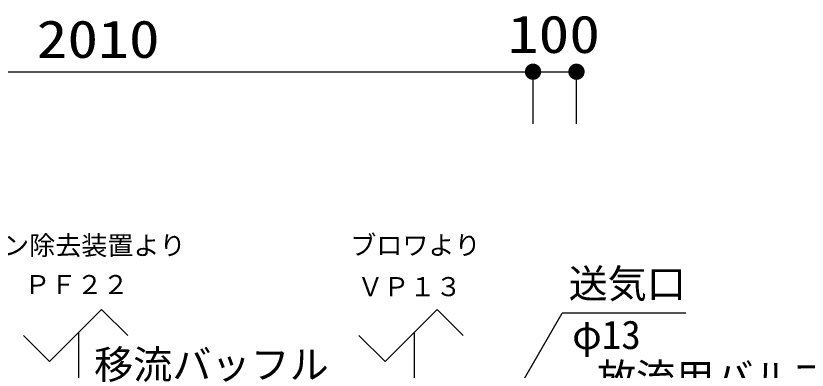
# Model space of a CAD drawing. Units: millimetres, scale not verified. Extents: x -8910 to 8910, y -6308 to 6308.
# Drawn here: x -5339 to -3518, y 1646 to 2461 of the extents above; entities that cross this region are included whole.
import ezdxf
from ezdxf.enums import TextEntityAlignment as Align

# ---------------------------------------------------------------- set-up
doc = ezdxf.new("R2010")
doc.units = ezdxf.units.MM
doc.header["$LTSCALE"] = 30
for name, color, linetype, lineweight in [('0-0_空気管', 3, 'Continuous', 25), ('0-4_00クル-フ-6寸法', 132, 'Continuous', 25), ('0-7_07', 3, 'Continuous', 25)]:
    doc.layers.add(name, color=color, linetype=linetype, lineweight=lineweight)
doc.styles.add('ＭＳ ゴシック', font='')
doc.styles.get('ＭＳ ゴシック').set_extended_font_data('MS Gothic')

msp = doc.modelspace()

# ---------------------------------------------------------------- linework, layer by layer
at = {"layer": '0-0_空気管'}
for p in [(-4414.46, 1201.47), (-3797.02, 1777.28)]:
    msp.add_line(p, (-4082.02, 1777.28), dxfattribs=at)
at = {"layer": '0-4_00クル-フ-6寸法', "color": 4}
for p, q in [((-6158.91, 2332.77), (-4148.91, 2332.77)), ((-4148.91, 2212.77), (-4148.91, 2332.77)), ((-4148.91, 2212.77), (-4148.91, 2332.77)), ((-4148.91, 2332.77), (-4048.91, 2332.77)), ((-4048.91, 2212.77), (-4048.91, 2332.77))]:
    msp.add_line(p, q, dxfattribs=at)
at = {"layer": '0-4_00クル-フ-6寸法'}
for points in [[(-4148.91, 2332.77), (-4158.96, 2348.6), (-4156.9, 2349.73)], [(-4148.91, 2332.77), (-4158.96, 2348.6), (-4156.9, 2349.73)], [(-4148.91, 2332.77), (-4156.9, 2349.73), (-4154.71, 2350.6)], [(-4148.91, 2332.77), (-4156.9, 2349.73), (-4154.71, 2350.6)], [(-4148.91, 2332.77), (-4154.71, 2350.6), (-4152.43, 2351.19)], [(-4148.91, 2332.77), (-4154.71, 2350.6), (-4152.43, 2351.19)], [(-4148.91, 2332.77), (-4152.43, 2351.19), (-4150.09, 2351.48)], [(-4148.91, 2332.77), (-4152.43, 2351.19), (-4150.09, 2351.48)], [(-4148.91, 2332.77), (-4150.09, 2351.48), (-4147.74, 2351.48)], [(-4148.91, 2332.77), (-4150.09, 2351.48), (-4147.74, 2351.48)], [(-4148.91, 2332.77), (-4147.74, 2351.48), (-4145.4, 2351.19)], [(-4148.91, 2332.77), (-4147.74, 2351.48), (-4145.4, 2351.19)], [(-4148.91, 2332.77), (-4145.4, 2351.19), (-4143.12, 2350.6)], [(-4148.91, 2332.77), (-4145.4, 2351.19), (-4143.12, 2350.6)], [(-4148.91, 2332.77), (-4143.12, 2350.6), (-4140.93, 2349.73)], [(-4148.91, 2332.77), (-4143.12, 2350.6), (-4140.93, 2349.73)], [(-4148.91, 2332.77), (-4140.93, 2349.73), (-4138.87, 2348.6)], [(-4148.91, 2332.77), (-4140.93, 2349.73), (-4138.87, 2348.6)], [(-4048.91, 2332.77), (-4058.96, 2348.6), (-4056.9, 2349.73)], [(-4048.91, 2332.77), (-4056.9, 2349.73), (-4054.71, 2350.6)], [(-4048.91, 2332.77), (-4054.71, 2350.6), (-4052.43, 2351.19)], [(-4048.91, 2332.77), (-4052.43, 2351.19), (-4050.09, 2351.48)], [(-4048.91, 2332.77), (-4050.09, 2351.48), (-4047.74, 2351.48)], [(-4048.91, 2332.77), (-4047.74, 2351.48), (-4045.4, 2351.19)], [(-4048.91, 2332.77), (-4045.4, 2351.19), (-4043.12, 2350.6)], [(-4048.91, 2332.77), (-4043.12, 2350.6), (-4040.93, 2349.73)], [(-4048.91, 2332.77), (-4040.93, 2349.73), (-4038.87, 2348.6)], [(-4148.91, 2332.77), (-4167.66, 2332.77), (-4167.51, 2335.12)], [(-4148.91, 2332.77), (-4167.66, 2332.77), (-4167.51, 2335.12)], [(-4148.91, 2332.77), (-4167.51, 2330.42), (-4167.66, 2332.77)], [(-4148.91, 2332.77), (-4167.51, 2330.42), (-4167.66, 2332.77)], [(-4148.91, 2332.77), (-4167.51, 2335.12), (-4167.07, 2337.43)], [(-4148.91, 2332.77), (-4167.51, 2335.12), (-4167.07, 2337.43)], [(-4148.91, 2332.77), (-4167.07, 2328.1), (-4167.51, 2330.42)], [(-4148.91, 2332.77), (-4167.07, 2328.1), (-4167.51, 2330.42)], [(-4148.91, 2332.77), (-4167.07, 2337.43), (-4166.35, 2339.67)], [(-4148.91, 2332.77), (-4167.07, 2337.43), (-4166.35, 2339.67)], [(-4148.91, 2332.77), (-4166.35, 2325.87), (-4167.07, 2328.1)], [(-4148.91, 2332.77), (-4166.35, 2325.87), (-4167.07, 2328.1)], [(-4148.91, 2332.77), (-4166.35, 2339.67), (-4165.34, 2341.8)], [(-4148.91, 2332.77), (-4166.35, 2339.67), (-4165.34, 2341.8)], [(-4148.91, 2332.77), (-4165.34, 2323.73), (-4166.35, 2325.87)], [(-4148.91, 2332.77), (-4165.34, 2323.73), (-4166.35, 2325.87)], [(-4148.91, 2332.77), (-4165.34, 2341.8), (-4164.08, 2343.79)], [(-4148.91, 2332.77), (-4165.34, 2341.8), (-4164.08, 2343.79)], [(-4148.91, 2332.77), (-4164.08, 2321.75), (-4165.34, 2323.73)], [(-4148.91, 2332.77), (-4164.08, 2321.75), (-4165.34, 2323.73)], [(-4148.91, 2332.77), (-4164.08, 2343.79), (-4162.58, 2345.6)], [(-4148.91, 2332.77), (-4164.08, 2343.79), (-4162.58, 2345.6)], [(-4148.91, 2332.77), (-4162.58, 2319.93), (-4164.08, 2321.75)], [(-4148.91, 2332.77), (-4162.58, 2319.93), (-4164.08, 2321.75)], [(-4148.91, 2332.77), (-4162.58, 2345.6), (-4160.86, 2347.21)], [(-4148.91, 2332.77), (-4162.58, 2345.6), (-4160.86, 2347.21)], [(-4148.91, 2332.77), (-4160.86, 2318.32), (-4162.58, 2319.93)], [(-4148.91, 2332.77), (-4160.86, 2318.32), (-4162.58, 2319.93)], [(-4148.91, 2332.77), (-4160.86, 2347.21), (-4158.96, 2348.6)], [(-4148.91, 2332.77), (-4160.86, 2347.21), (-4158.96, 2348.6)], [(-4148.91, 2332.77), (-4158.96, 2316.94), (-4160.86, 2318.32)], [(-4148.91, 2332.77), (-4158.96, 2316.94), (-4160.86, 2318.32)], [(-4148.91, 2332.77), (-4156.9, 2315.8), (-4158.96, 2316.94)], [(-4148.91, 2332.77), (-4156.9, 2315.8), (-4158.96, 2316.94)], [(-4148.91, 2332.77), (-4154.71, 2314.94), (-4156.9, 2315.8)], [(-4148.91, 2332.77), (-4154.71, 2314.94), (-4156.9, 2315.8)], [(-4148.91, 2332.77), (-4152.43, 2314.35), (-4154.71, 2314.94)], [(-4148.91, 2332.77), (-4152.43, 2314.35), (-4154.71, 2314.94)], [(-4148.91, 2332.77), (-4150.09, 2314.05), (-4152.43, 2314.35)], [(-4148.91, 2332.77), (-4150.09, 2314.05), (-4152.43, 2314.35)], [(-4148.91, 2332.77), (-4147.74, 2314.05), (-4150.09, 2314.05)], [(-4148.91, 2332.77), (-4147.74, 2314.05), (-4150.09, 2314.05)], [(-4148.91, 2332.77), (-4138.87, 2348.6), (-4136.96, 2347.21)], [(-4148.91, 2332.77), (-4138.87, 2348.6), (-4136.96, 2347.21)], [(-4148.91, 2332.77), (-4136.96, 2347.21), (-4135.24, 2345.6)], [(-4148.91, 2332.77), (-4136.96, 2347.21), (-4135.24, 2345.6)], [(-4148.91, 2332.77), (-4135.24, 2345.6), (-4133.74, 2343.79)], [(-4148.91, 2332.77), (-4135.24, 2345.6), (-4133.74, 2343.79)], [(-4148.91, 2332.77), (-4133.74, 2343.79), (-4132.48, 2341.8)], [(-4148.91, 2332.77), (-4133.74, 2343.79), (-4132.48, 2341.8)], [(-4148.91, 2332.77), (-4132.48, 2341.8), (-4131.48, 2339.67)], [(-4148.91, 2332.77), (-4132.48, 2341.8), (-4131.48, 2339.67)], [(-4148.91, 2332.77), (-4131.48, 2339.67), (-4130.75, 2337.43)], [(-4148.91, 2332.77), (-4131.48, 2339.67), (-4130.75, 2337.43)], [(-4148.91, 2332.77), (-4130.75, 2337.43), (-4130.31, 2335.12)], [(-4148.91, 2332.77), (-4130.75, 2337.43), (-4130.31, 2335.12)], [(-4148.91, 2332.77), (-4130.31, 2335.12), (-4130.16, 2332.77)], [(-4148.91, 2332.77), (-4130.31, 2335.12), (-4130.16, 2332.77)], [(-4148.91, 2332.77), (-4145.4, 2314.35), (-4147.74, 2314.05)], [(-4148.91, 2332.77), (-4143.12, 2314.94), (-4145.4, 2314.35)], [(-4148.91, 2332.77), (-4140.93, 2315.8), (-4143.12, 2314.94)], [(-4148.91, 2332.77), (-4138.87, 2316.94), (-4140.93, 2315.8)], [(-4148.91, 2332.77), (-4136.96, 2318.32), (-4138.87, 2316.94)], [(-4148.91, 2332.77), (-4135.24, 2319.93), (-4136.96, 2318.32)], [(-4148.91, 2332.77), (-4133.74, 2321.75), (-4135.24, 2319.93)], [(-4148.91, 2332.77), (-4132.48, 2323.73), (-4133.74, 2321.75)], [(-4148.91, 2332.77), (-4131.48, 2325.87), (-4132.48, 2323.73)], [(-4148.91, 2332.77), (-4130.75, 2328.1), (-4131.48, 2325.87)], [(-4148.91, 2332.77), (-4130.31, 2330.42), (-4130.75, 2328.1)], [(-4148.91, 2332.77), (-4130.16, 2332.77), (-4130.31, 2330.42)], [(-4148.91, 2332.77), (-4145.4, 2314.35), (-4147.74, 2314.05)], [(-4148.91, 2332.77), (-4143.12, 2314.94), (-4145.4, 2314.35)], [(-4148.91, 2332.77), (-4140.93, 2315.8), (-4143.12, 2314.94)], [(-4148.91, 2332.77), (-4138.87, 2316.94), (-4140.93, 2315.8)], [(-4148.91, 2332.77), (-4136.96, 2318.32), (-4138.87, 2316.94)], [(-4148.91, 2332.77), (-4135.24, 2319.93), (-4136.96, 2318.32)], [(-4148.91, 2332.77), (-4133.74, 2321.75), (-4135.24, 2319.93)], [(-4148.91, 2332.77), (-4132.48, 2323.73), (-4133.74, 2321.75)], [(-4148.91, 2332.77), (-4131.48, 2325.87), (-4132.48, 2323.73)], [(-4148.91, 2332.77), (-4130.75, 2328.1), (-4131.48, 2325.87)], [(-4148.91, 2332.77), (-4130.31, 2330.42), (-4130.75, 2328.1)], [(-4148.91, 2332.77), (-4130.16, 2332.77), (-4130.31, 2330.42)], [(-4048.91, 2332.77), (-4067.66, 2332.77), (-4067.51, 2335.12)], [(-4048.91, 2332.77), (-4067.51, 2330.42), (-4067.66, 2332.77)], [(-4048.91, 2332.77), (-4067.51, 2335.12), (-4067.07, 2337.43)], [(-4048.91, 2332.77), (-4067.07, 2328.1), (-4067.51, 2330.42)], [(-4048.91, 2332.77), (-4067.07, 2337.43), (-4066.35, 2339.67)], [(-4048.91, 2332.77), (-4066.35, 2325.87), (-4067.07, 2328.1)], [(-4048.91, 2332.77), (-4066.35, 2339.67), (-4065.34, 2341.8)], [(-4048.91, 2332.77), (-4065.34, 2323.73), (-4066.35, 2325.87)], [(-4048.91, 2332.77), (-4065.34, 2341.8), (-4064.08, 2343.79)], [(-4048.91, 2332.77), (-4064.08, 2321.75), (-4065.34, 2323.73)], [(-4048.91, 2332.77), (-4064.08, 2343.79), (-4062.58, 2345.6)], [(-4048.91, 2332.77), (-4062.58, 2319.93), (-4064.08, 2321.75)], [(-4048.91, 2332.77), (-4062.58, 2345.6), (-4060.86, 2347.21)], [(-4048.91, 2332.77), (-4060.86, 2318.32), (-4062.58, 2319.93)], [(-4048.91, 2332.77), (-4060.86, 2347.21), (-4058.96, 2348.6)], [(-4048.91, 2332.77), (-4058.96, 2316.94), (-4060.86, 2318.32)], [(-4048.91, 2332.77), (-4056.9, 2315.8), (-4058.96, 2316.94)], [(-4048.91, 2332.77), (-4054.71, 2314.94), (-4056.9, 2315.8)], [(-4048.91, 2332.77), (-4052.43, 2314.35), (-4054.71, 2314.94)], [(-4048.91, 2332.77), (-4050.09, 2314.05), (-4052.43, 2314.35)], [(-4048.91, 2332.77), (-4047.74, 2314.05), (-4050.09, 2314.05)], [(-4048.91, 2332.77), (-4038.87, 2348.6), (-4036.96, 2347.21)], [(-4048.91, 2332.77), (-4036.96, 2347.21), (-4035.24, 2345.6)], [(-4048.91, 2332.77), (-4035.24, 2345.6), (-4033.74, 2343.79)], [(-4048.91, 2332.77), (-4033.74, 2343.79), (-4032.48, 2341.8)], [(-4048.91, 2332.77), (-4032.48, 2341.8), (-4031.48, 2339.67)], [(-4048.91, 2332.77), (-4031.48, 2339.67), (-4030.75, 2337.43)], [(-4048.91, 2332.77), (-4030.75, 2337.43), (-4030.31, 2335.12)], [(-4048.91, 2332.77), (-4030.31, 2335.12), (-4030.16, 2332.77)], [(-4048.91, 2332.77), (-4045.4, 2314.35), (-4047.74, 2314.05)], [(-4048.91, 2332.77), (-4043.12, 2314.94), (-4045.4, 2314.35)], [(-4048.91, 2332.77), (-4040.93, 2315.8), (-4043.12, 2314.94)], [(-4048.91, 2332.77), (-4038.87, 2316.94), (-4040.93, 2315.8)], [(-4048.91, 2332.77), (-4036.96, 2318.32), (-4038.87, 2316.94)], [(-4048.91, 2332.77), (-4035.24, 2319.93), (-4036.96, 2318.32)], [(-4048.91, 2332.77), (-4033.74, 2321.75), (-4035.24, 2319.93)], [(-4048.91, 2332.77), (-4032.48, 2323.73), (-4033.74, 2321.75)], [(-4048.91, 2332.77), (-4031.48, 2325.87), (-4032.48, 2323.73)], [(-4048.91, 2332.77), (-4030.75, 2328.1), (-4031.48, 2325.87)], [(-4048.91, 2332.77), (-4030.31, 2330.42), (-4030.75, 2328.1)], [(-4048.91, 2332.77), (-4030.16, 2332.77), (-4030.31, 2330.42)]]:
    msp.add_solid(points, dxfattribs=at)
at = {"layer": '0-7_07', "color": 7}
for p, q in [((-5141.49, 1785.59), (-5261.49, 1665.59)), ((-5081.49, 1725.59), (-5141.49, 1785.59)), ((-4369.5, 1785.59), (-4489.5, 1665.59)), ((-4309.5, 1725.59), (-4369.5, 1785.59)), ((-5261.49, 1665.59), (-5321.49, 1725.59)), ((-4489.5, 1665.59), (-4549.5, 1725.59))]:
    msp.add_line(p, q, dxfattribs=at)
at = {"layer": '0-7_07', "color": 6}
for p, q in [((-5193.91, 1184.09), (-5193.91, 1733.17)), ((-4421.91, 1208.4), (-4421.91, 1733.17))]:
    msp.add_line(p, q, dxfattribs=at)

# ---------------------------------------------------------------- texts
at = {"layer": '0-0_空気管', "color": 4, "style": 'ＭＳ ゴシック'}
for s, height, p in [('リン除去装置より', 43.99, (-5428.35, 1897.73)), ('ブロワより', 43.99, (-4569.56, 1898.18)), ('送気口', 65.98, (-4067.02, 1792.28)), ('ＰＦ２２', 43.99, (-5319.05, 1807.61)), ('ＶＰ１３', 43.99, (-4553.18, 1802.88)), ('φ13', 65.98, (-4058.88, 1674.64)), ('移流バッフル', 65.98, (-5158.93, 1606.01)), ('放流用バルブ', 65.98, (-4001.67, 1575.32))]:
    msp.add_text(s, height=height, dxfattribs=at).set_placement(p, align=Align.BOTTOM_LEFT)
at = {"layer": '0-4_00クル-フ-6寸法', "color": 3, "style": 'ＭＳ ゴシック', "width": 1.2}
for s, p in [('100', (-4206.91, 2349.86)), ('2010', (-5291.06, 2338.61))]:
    msp.add_text(s, height=86.66, dxfattribs=at).set_placement(p, align=Align.BOTTOM_LEFT)

doc.saveas('drawing.dxf')
